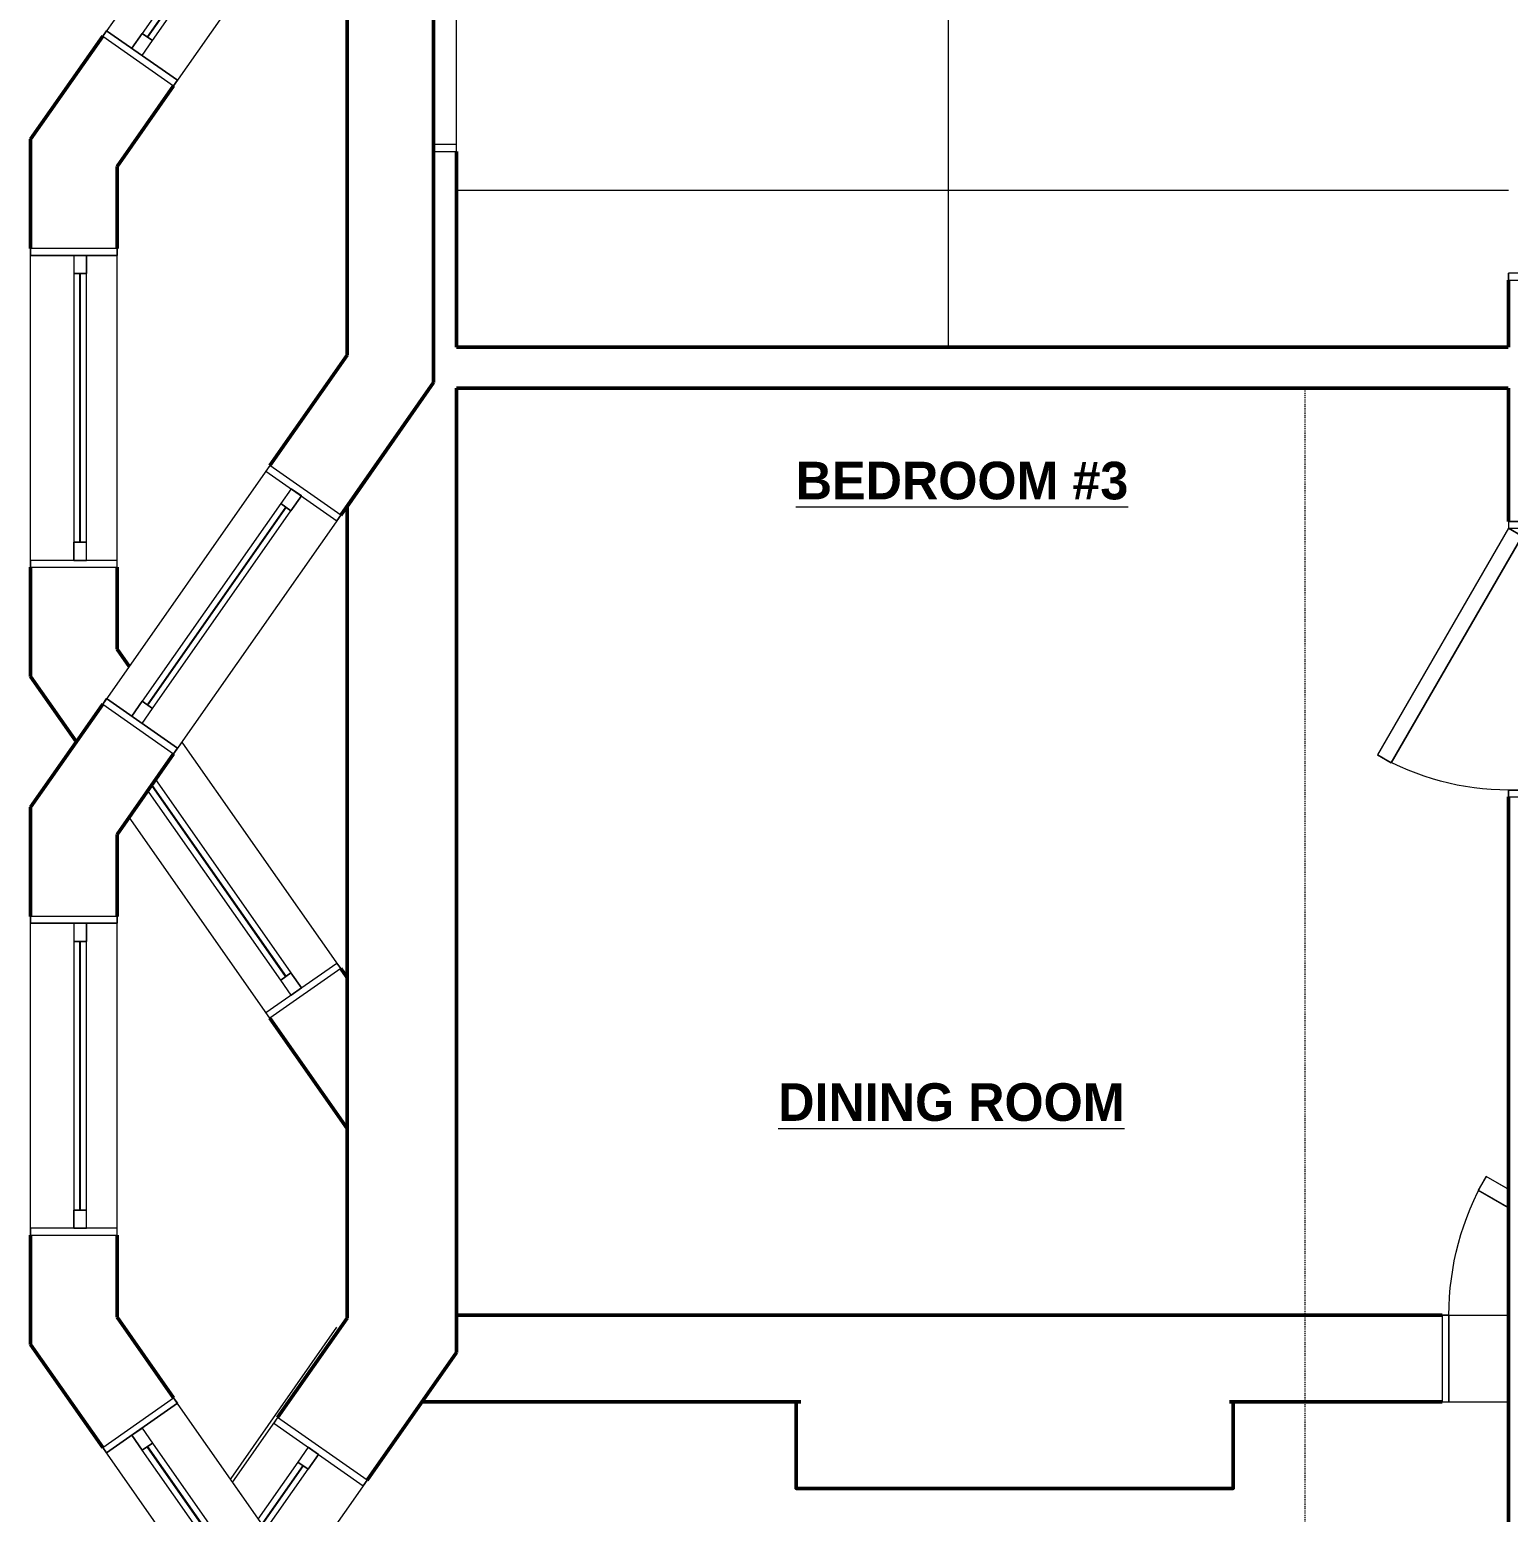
# Model space of a CAD drawing. Header units: inches. Extents: x -961 to 1381, y -1063 to 1035.
# Drawn here: x 1011.3 to 1173.6, y -768.9 to -606.1 of the extents above; entities that cross this region are included whole.
import ezdxf

# ---------------------------------------------------------------- set-up
doc = ezdxf.new("R2010")
doc.units = ezdxf.units.IN
doc.header["$LTSCALE"] = 0.2
doc.header["$MEASUREMENT"] = 0
doc.linetypes.add('STYLE_01', pattern=[0.41664, 0.20828, -0.20836])
for name, color, linetype, lineweight in [('_MD Elevations (2D)', 7, 'Continuous', 5), ('None', 7, 'Continuous', 5), ('Sills', 7, 'Continuous', 5)]:
    doc.layers.add(name, color=color, linetype=linetype, lineweight=lineweight)
doc.styles.add('Bradley Hand ITC TT-Bold', font='Bradley Hand ITC TT-Bold')

# ---------------------------------------------------------------- blocks, each defined once
blk = doc.blocks.new('Group-897')
at = {"layer": 'None', "color": 7, "linetype": 'Continuous', "lineweight": 5}
for p, q in [((-16, 4.75), (-16, -4.75)), ((16, 4.75), (16, -4.75))]:
    blk.add_line(p, q, dxfattribs=at)
blk = doc.blocks.new('Group-898')
at = {"layer": 'None', "color": 7, "linetype": 'Continuous', "lineweight": 5}
for points in [[(-16, 4.75), (-15.25, 4.75), (-15.25, -4.75), (-16, -4.75)], [(15.25, 4.75), (16, 4.75), (16, -4.75), (15.25, -4.75)]]:
    blk.add_lwpolyline(points, close=True, dxfattribs=at)
blk = doc.blocks.new('Group-899')
at = {"layer": 'None', "color": 7, "linetype": 'Continuous', "lineweight": 5}
for p, q in [((-16, 4.75), (-15.25, 4.75)), ((-15.25, 4.75), (-15.25, -4.75)), ((16, 4.75), (15.25, 4.75)), ((15.25, 4.75), (15.25, -4.75)), ((-16, -4.75), (-15.25, -4.75)), ((16, -4.75), (15.25, -4.75))]:
    blk.add_line(p, q, dxfattribs=at)
at = {"layer": 'None', "color": 7}
for name in ['Group-897', 'Group-898']:
    blk.add_blockref(name, (0, 0), dxfattribs=at)
blk = doc.blocks.new('Group-900')
at = {"layer": 'None', "color": 7, "linetype": 'Continuous', "lineweight": 5}
blk.add_arc((-15.25, 4.75), 30.5, 0, 30, dxfattribs=at)
blk = doc.blocks.new('Group-901')
at = {"layer": 'None', "color": 7, "linetype": 'Continuous', "lineweight": 5}
blk.add_lwpolyline([(-15.25, 4.75), (11.16, 20), (12.04, 18.48), (-14.38, 3.23)], close=True, dxfattribs=at)
blk = doc.blocks.new('Group-902')
at = {"layer": 'None', "color": 7, "linetype": 'Continuous', "lineweight": 5}
for p, q in [((-15.25, 4.75), (11.16, 20)), ((11.16, 20), (12.04, 18.48)), ((-14.38, 3.23), (12.04, 18.48)), ((-15.25, 4.75), (-14.38, 3.23))]:
    blk.add_line(p, q, dxfattribs=at)
at = {"layer": 'None', "color": 7}
blk.add_blockref('Group-901', (0, 0), dxfattribs=at)
blk = doc.blocks.new('Group-903')
at = {"layer": 'Sills'}
blk.add_blockref('Group-902', (0, 0), dxfattribs=at)
blk = doc.blocks.new('Group-904')
at = {"layer": 'None', "color": 7, "linetype": 'Continuous', "lineweight": 5}
for p, q in [((16, 4.75), (-16, 4.75)), ((16, -4.75), (-16, -4.75))]:
    blk.add_line(p, q, dxfattribs=at)
blk = doc.blocks.new('Door (2D)-41')
at = {"layer": 'None', "color": 7}
for name in ['Group-903', 'Group-899', 'Group-904']:
    blk.add_blockref(name, (0, 0), dxfattribs=at)
at = {"layer": 'Sills'}
blk.add_blockref('Group-900', (0, 0), dxfattribs=at)
blk = doc.blocks.new('Group-907')
at = {"layer": 'None', "color": 7, "linetype": 'Continuous', "lineweight": 5}
for points in [[(-17.5, 4.75), (-16.75, 4.75), (-16.75, -4.75), (-17.5, -4.75)], [(16.75, 4.75), (17.5, 4.75), (17.5, -4.75), (16.75, -4.75)]]:
    blk.add_lwpolyline(points, close=True, dxfattribs=at)
blk = doc.blocks.new('Group-908')
at = {"layer": 'None', "color": 7, "linetype": 'Continuous', "lineweight": 5}
for p, q in [((-17.5, 4.75), (-16.75, 4.75)), ((-16.75, 4.75), (-16.75, -4.75)), ((17.5, 4.75), (16.75, 4.75)), ((16.75, 4.75), (16.75, -4.75)), ((-17.5, -4.75), (-16.75, -4.75)), ((17.5, -4.75), (16.75, -4.75))]:
    blk.add_line(p, q, dxfattribs=at)
at = {"layer": 'None', "color": 7}
blk.add_blockref('Group-907', (0, 0), dxfattribs=at)
blk = doc.blocks.new('Group-909')
at = {"layer": 'None', "color": 7, "linetype": 'Continuous', "lineweight": 5}
for p, q in [((-16.75, 1.375), (-16.75, 0)), ((16.75, 1.375), (16.75, 0))]:
    blk.add_line(p, q, dxfattribs=at)
blk = doc.blocks.new('Group-910')
at = {"layer": 'None', "color": 7, "linetype": 'Continuous', "lineweight": 5}
for points in [[(-16.75, 1.375), (-14.75, 1.375), (-14.75, 0), (-16.75, 0)], [(14.75, 1.375), (16.75, 1.375), (16.75, 0), (14.75, 0)]]:
    blk.add_lwpolyline(points, close=True, dxfattribs=at)
blk = doc.blocks.new('Group-911')
at = {"layer": 'None', "color": 7, "linetype": 'Continuous', "lineweight": 5}
for p, q in [((-16.75, 1.375), (-14.75, 1.375)), ((-16.75, 0), (-14.75, 0)), ((-14.75, 1.375), (-14.75, 0)), ((16.75, 1.375), (14.75, 1.375)), ((14.75, 1.375), (14.75, 0)), ((16.75, 0), (14.75, 0))]:
    blk.add_line(p, q, dxfattribs=at)
blk.add_lwpolyline([(-14.75, 1.375), (14.75, 1.375), (14.75, 0), (-14.75, 0)], close=True, dxfattribs=at)
at = {"layer": 'None', "color": 7}
for name in ['Group-909', 'Group-910']:
    blk.add_blockref(name, (0, 0), dxfattribs=at)
blk = doc.blocks.new('Group-912')
at = {"layer": 'None', "color": 7, "linetype": 'Continuous', "lineweight": 5}
blk.add_lwpolyline([(-14.75, 0.7125), (14.75, 0.7125), (14.75, 0.6625), (-14.75, 0.6625)], close=True, dxfattribs=at)
blk = doc.blocks.new('Group-913')
at = {"layer": 'None', "color": 7, "linetype": 'Continuous', "lineweight": 5}
for p, q in [((-14.75, 0.7125), (14.75, 0.7125)), ((-14.75, 0.6625), (14.75, 0.6625))]:
    blk.add_line(p, q, dxfattribs=at)
at = {"layer": 'None', "color": 7}
blk.add_blockref('Group-912', (0, 0), dxfattribs=at)
blk = doc.blocks.new('Window (2D)-43')
at = {"color": 7, "linetype": 'Continuous', "lineweight": 5}
blk.add_wipeout([(-17.5, 4.75), (17.5, 4.75), (17.5, -4.75), (-17.5, -4.75)], dxfattribs=at).dxf.layer = 'None'
at = {"layer": 'None', "color": 7, "linetype": 'Continuous', "lineweight": 5}
for p, q in [((-17.5, 4.75), (17.5, 4.75)), ((-17.5, -4.75), (17.5, -4.75))]:
    blk.add_line(p, q, dxfattribs=at)
at = {"layer": 'None', "color": 7}
blk.add_blockref('Group-908', (0, 0), dxfattribs=at)
at = {"layer": 'Sills'}
for name in ['Group-911', 'Group-913']:
    blk.add_blockref(name, (0, 0), dxfattribs=at)
blk = doc.blocks.new('Group-923')
at = {"layer": 'None', "color": 7, "linetype": 'Continuous', "lineweight": 5}
for points in [[(-16, 4.75), (-15.25, 4.75), (-15.25, -4.75), (-16, -4.75)], [(15.25, 4.75), (16, 4.75), (16, -4.75), (15.25, -4.75)]]:
    blk.add_lwpolyline(points, close=True, dxfattribs=at)
blk = doc.blocks.new('Group-924')
at = {"layer": 'None', "color": 7, "linetype": 'Continuous', "lineweight": 5}
for p, q in [((-16, 4.75), (-15.25, 4.75)), ((-15.25, 4.75), (-15.25, -4.75)), ((16, 4.75), (15.25, 4.75)), ((15.25, 4.75), (15.25, -4.75)), ((-16, -4.75), (-15.25, -4.75)), ((16, -4.75), (15.25, -4.75))]:
    blk.add_line(p, q, dxfattribs=at)
at = {"layer": 'None', "color": 7}
blk.add_blockref('Group-923', (0, 0), dxfattribs=at)
blk = doc.blocks.new('Group-925')
at = {"layer": 'None', "color": 7, "linetype": 'Continuous', "lineweight": 5}
for p, q in [((-15.25, 1.375), (-15.25, 0)), ((15.25, 1.375), (15.25, 0))]:
    blk.add_line(p, q, dxfattribs=at)
blk = doc.blocks.new('Group-926')
at = {"layer": 'None', "color": 7, "linetype": 'Continuous', "lineweight": 5}
for points in [[(-15.25, 1.375), (-13.25, 1.375), (-13.25, 0), (-15.25, 0)], [(13.25, 1.375), (15.25, 1.375), (15.25, 0), (13.25, 0)]]:
    blk.add_lwpolyline(points, close=True, dxfattribs=at)
blk = doc.blocks.new('Group-927')
at = {"layer": 'None', "color": 7, "linetype": 'Continuous', "lineweight": 5}
for p, q in [((-15.25, 1.375), (-13.25, 1.375)), ((-15.25, 0), (-13.25, 0)), ((-13.25, 1.375), (-13.25, 0)), ((15.25, 1.375), (13.25, 1.375)), ((13.25, 1.375), (13.25, 0)), ((15.25, 0), (13.25, 0))]:
    blk.add_line(p, q, dxfattribs=at)
blk.add_lwpolyline([(-13.25, 1.375), (13.25, 1.375), (13.25, 0), (-13.25, 0)], close=True, dxfattribs=at)
at = {"layer": 'None', "color": 7}
for name in ['Group-925', 'Group-926']:
    blk.add_blockref(name, (0, 0), dxfattribs=at)
blk = doc.blocks.new('Group-928')
at = {"layer": 'None', "color": 7, "linetype": 'Continuous', "lineweight": 5}
blk.add_lwpolyline([(-13.25, 0.7125), (13.25, 0.7125), (13.25, 0.6625), (-13.25, 0.6625)], close=True, dxfattribs=at)
blk = doc.blocks.new('Group-929')
at = {"layer": 'None', "color": 7, "linetype": 'Continuous', "lineweight": 5}
for p, q in [((-13.25, 0.7125), (13.25, 0.7125)), ((-13.25, 0.6625), (13.25, 0.6625))]:
    blk.add_line(p, q, dxfattribs=at)
at = {"layer": 'None', "color": 7}
blk.add_blockref('Group-928', (0, 0), dxfattribs=at)
blk = doc.blocks.new('Window (2D)-45')
at = {"color": 7, "linetype": 'Continuous', "lineweight": 5}
blk.add_wipeout([(-16, 4.75), (16, 4.75), (16, -4.75), (-16, -4.75)], dxfattribs=at).dxf.layer = 'None'
at = {"layer": 'None', "color": 7, "linetype": 'Continuous', "lineweight": 5}
for p, q in [((-16, 4.75), (16, 4.75)), ((-16, -4.75), (16, -4.75))]:
    blk.add_line(p, q, dxfattribs=at)
at = {"layer": 'None', "color": 7}
blk.add_blockref('Group-924', (0, 0), dxfattribs=at)
at = {"layer": 'Sills'}
for name in ['Group-927', 'Group-929']:
    blk.add_blockref(name, (0, 0), dxfattribs=at)
blk = doc.blocks.new('Group-931')
at = {"layer": 'None', "color": 7, "linetype": 'Continuous', "lineweight": 5}
for points in [[(-16, 4.75), (-15.25, 4.75), (-15.25, -4.75), (-16, -4.75)], [(15.25, 4.75), (16, 4.75), (16, -4.75), (15.25, -4.75)]]:
    blk.add_lwpolyline(points, close=True, dxfattribs=at)
blk = doc.blocks.new('Group-932')
at = {"layer": 'None', "color": 7, "linetype": 'Continuous', "lineweight": 5}
for p, q in [((-16, 4.75), (-15.25, 4.75)), ((-15.25, 4.75), (-15.25, -4.75)), ((16, 4.75), (15.25, 4.75)), ((15.25, 4.75), (15.25, -4.75)), ((-16, -4.75), (-15.25, -4.75)), ((16, -4.75), (15.25, -4.75))]:
    blk.add_line(p, q, dxfattribs=at)
at = {"layer": 'None', "color": 7}
blk.add_blockref('Group-931', (0, 0), dxfattribs=at)
blk = doc.blocks.new('Group-933')
at = {"layer": 'None', "color": 7, "linetype": 'Continuous', "lineweight": 5}
for p, q in [((-15.25, 1.375), (-15.25, 0)), ((15.25, 1.375), (15.25, 0))]:
    blk.add_line(p, q, dxfattribs=at)
blk = doc.blocks.new('Group-934')
at = {"layer": 'None', "color": 7, "linetype": 'Continuous', "lineweight": 5}
for points in [[(-15.25, 1.375), (-13.25, 1.375), (-13.25, 0), (-15.25, 0)], [(13.25, 1.375), (15.25, 1.375), (15.25, 0), (13.25, 0)]]:
    blk.add_lwpolyline(points, close=True, dxfattribs=at)
blk = doc.blocks.new('Group-935')
at = {"layer": 'None', "color": 7, "linetype": 'Continuous', "lineweight": 5}
for p, q in [((-15.25, 1.375), (-13.25, 1.375)), ((-15.25, 0), (-13.25, 0)), ((-13.25, 1.375), (-13.25, 0)), ((15.25, 1.375), (13.25, 1.375)), ((13.25, 1.375), (13.25, 0)), ((15.25, 0), (13.25, 0))]:
    blk.add_line(p, q, dxfattribs=at)
blk.add_lwpolyline([(-13.25, 1.375), (13.25, 1.375), (13.25, 0), (-13.25, 0)], close=True, dxfattribs=at)
at = {"layer": 'None', "color": 7}
for name in ['Group-933', 'Group-934']:
    blk.add_blockref(name, (0, 0), dxfattribs=at)
blk = doc.blocks.new('Group-936')
at = {"layer": 'None', "color": 7, "linetype": 'Continuous', "lineweight": 5}
blk.add_lwpolyline([(-13.25, 0.7125), (13.25, 0.7125), (13.25, 0.6625), (-13.25, 0.6625)], close=True, dxfattribs=at)
blk = doc.blocks.new('Group-937')
at = {"layer": 'None', "color": 7, "linetype": 'Continuous', "lineweight": 5}
for p, q in [((-13.25, 0.7125), (13.25, 0.7125)), ((-13.25, 0.6625), (13.25, 0.6625))]:
    blk.add_line(p, q, dxfattribs=at)
at = {"layer": 'None', "color": 7}
blk.add_blockref('Group-936', (0, 0), dxfattribs=at)
blk = doc.blocks.new('Window (2D)-46')
at = {"color": 7, "linetype": 'Continuous', "lineweight": 5}
blk.add_wipeout([(-16, 4.75), (16, 4.75), (16, -4.75), (-16, -4.75)], dxfattribs=at).dxf.layer = 'None'
at = {"layer": 'None', "color": 7, "linetype": 'Continuous', "lineweight": 5}
for p, q in [((-16, 4.75), (16, 4.75)), ((-16, -4.75), (16, -4.75))]:
    blk.add_line(p, q, dxfattribs=at)
at = {"layer": 'None', "color": 7}
blk.add_blockref('Group-932', (0, 0), dxfattribs=at)
at = {"layer": 'Sills'}
for name in ['Group-935', 'Group-937']:
    blk.add_blockref(name, (0, 0), dxfattribs=at)
blk = doc.blocks.new('Group-1008')
at = {"layer": 'None', "color": 7, "xscale": -1}
blk.add_blockref('Door (2D)-41', (1182.38, -752.04), dxfattribs=at)
at = {"layer": 'None', "color": 7, "insert": (1113.67, -653.57), "char_height": 4.1288, "width": 63, "attachment_point": 2, "line_spacing_factor": 1.337445, "style": 'Bradley Hand ITC TT-Bold'}
blk.add_mtext('{\\LBEDROOM #3\\P}', dxfattribs=at)
at = {"color": 7, "linetype": 'Continuous', "lineweight": 5}
for points in [[(1020.9, -630.16), (1011.4, -630.16), (1011.4, -618.16), (1020.9, -621.16)], [(1020.9, -674.16), (1011.4, -677.15), (1011.4, -665.16), (1020.9, -665.16)], [(1055.65, -747.29), (1046.15, -756.79), (1046.15, -726.78), (1055.65, -723.79)]]:
    blk.add_wipeout(points, dxfattribs=at).dxf.layer = 'None'
at = {"color": 7, "linetype": 'STYLE_01', "lineweight": 5}
blk.add_wipeout([(1146.4, -735.82), (1092.4, -735.96), (1089.03, -744.15), (1090.46, -762.7), (1147.51, -762.63), (1148.28, -737.37), (1146.4, -736.56)], dxfattribs=at).dxf.layer = 'None'
at = {"layer": 'None', "color": 7, "linetype": 'Continuous', "lineweight": 50}
for p, q in [((1011.4, -630.16), (1011.4, -618.16)), ((1020.9, -630.16), (1020.9, -621.16)), ((1011.4, -677.15), (1011.4, -665.16)), ((1020.9, -674.16), (1020.9, -665.16)), ((1055.65, -747.29), (1055.65, -723.79)), ((1046.15, -756.79), (1046.15, -726.78)), ((1166.38, -747.29), (1055.65, -747.29)), ((1166.38, -756.79), (1046.15, -756.79))]:
    blk.add_line(p, q, dxfattribs=at)
at = {"layer": 'None', "color": 7, "linetype": 'Continuous', "lineweight": 50, "flags": 128}
blk.add_lwpolyline([(1095.45, -756.79), (1095.45, -766.3), (1143.45, -766.3), (1143.45, -756.79)], dxfattribs=at)
at = {"layer": 'None', "color": 7, "xscale": -1, "rotation": -90}
blk.add_blockref('Window (2D)-43', (1016.15, -647.66), dxfattribs=at)
at = {"color": 7, "linetype": 'Continuous', "lineweight": 5}
for points in [[(1019.32, -606.85), (1027.1, -612.3), (1020.9, -621.16), (1011.4, -618.16)], [(1011.4, -677.15), (1020.9, -674.16), (1027.1, -683.01), (1019.32, -688.46)], [(1037.67, -714.68), (1045.46, -709.23), (1055.65, -723.79), (1046.15, -726.78)], [(1096, -755.42), (1143, -755.42), (1143, -758.17), (1096, -758.17)]]:
    blk.add_wipeout(points, dxfattribs=at).dxf.layer = 'None'
at = {"layer": 'None', "color": 7, "linetype": 'Continuous', "lineweight": 50}
for p, q in [((1019.32, -606.85), (1011.4, -618.16)), ((1027.1, -612.3), (1020.9, -621.16)), ((1020.9, -674.16), (1027.1, -683.01)), ((1011.4, -677.15), (1019.32, -688.46)), ((1045.46, -709.23), (1055.65, -723.79)), ((1037.67, -714.68), (1046.15, -726.78))]:
    blk.add_line(p, q, dxfattribs=at)
at = {"layer": 'None', "color": 7, "xscale": -1, "rotation": 54.99999999999992}
blk.add_blockref('Window (2D)-45', (1032.39, -596.47), dxfattribs=at)
at = {"layer": 'None', "color": 7, "rotation": 125}
blk.add_blockref('Window (2D)-46', (1032.39, -698.85), dxfattribs=at)
blk = doc.blocks.new('Group-1011')
at = {"layer": 'None', "color": 7, "linetype": 'Continuous', "lineweight": 5}
for p, q in [((-25.125, 2.25), (-25.125, -2.25)), ((25.125, 2.25), (25.125, -2.25))]:
    blk.add_line(p, q, dxfattribs=at)
blk = doc.blocks.new('Group-1012')
at = {"color": 7, "linetype": 'Continuous', "lineweight": 5}
for points in [[(-25.125, 2.25), (-24.375, 2.25), (-24.375, -2.25), (-25.125, -2.25)], [(24.375, 2.25), (25.125, 2.25), (25.125, -2.25), (24.375, -2.25)]]:
    blk.add_wipeout(points, dxfattribs=at).dxf.layer = 'None'
at = {"layer": 'None', "color": 7, "linetype": 'Continuous', "lineweight": 5}
for points in [[(-25.125, 2.25), (-24.375, 2.25), (-24.375, -2.25), (-25.125, -2.25)], [(24.375, 2.25), (25.125, 2.25), (25.125, -2.25), (24.375, -2.25)]]:
    blk.add_lwpolyline(points, close=True, dxfattribs=at)
blk = doc.blocks.new('Group-1013')
at = {"layer": 'None', "color": 7}
blk.add_blockref('Group-1011', (0, 0), dxfattribs=at)
blk.add_blockref('Group-1012', (0, 0), dxfattribs=at)
at = {"layer": 'None', "color": 7, "linetype": 'Continuous', "lineweight": 5}
for p, q in [((-25.125, 2.25), (-24.375, 2.25)), ((-24.375, 2.25), (-24.375, -2.25)), ((25.125, 2.25), (24.375, 2.25)), ((24.375, 2.25), (24.375, -2.25)), ((-25.125, -2.25), (-24.375, -2.25)), ((25.125, -2.25), (24.375, -2.25))]:
    blk.add_line(p, q, dxfattribs=at)
blk = doc.blocks.new('Group-1014')
at = {"layer": 'None', "color": 7, "linetype": 'Continuous', "lineweight": 5}
blk.add_arc((-24.375, 2.25), 24.375, 0, 30, dxfattribs=at)
blk = doc.blocks.new('Group-1015')
at = {"color": 7, "linetype": 'Continuous', "lineweight": 5}
blk.add_wipeout([(-24.38, 2.25), (-3.27, 14.44), (-2.39, 12.92), (-23.5, 0.73)], dxfattribs=at).dxf.layer = 'None'
at = {"layer": 'None', "color": 7, "linetype": 'Continuous', "lineweight": 5}
blk.add_lwpolyline([(-24.38, 2.25), (-3.27, 14.44), (-2.39, 12.92), (-23.5, 0.73)], close=True, dxfattribs=at)
blk = doc.blocks.new('Group-1016')
at = {"layer": 'None', "color": 7}
blk.add_blockref('Group-1015', (0, 0), dxfattribs=at)
at = {"layer": 'None', "color": 7, "linetype": 'Continuous', "lineweight": 5}
for p, q in [((-24.38, 2.25), (-3.27, 14.44)), ((-3.27, 14.44), (-2.39, 12.92)), ((-23.5, 0.73), (-2.39, 12.92)), ((-24.38, 2.25), (-23.5, 0.73))]:
    blk.add_line(p, q, dxfattribs=at)
blk = doc.blocks.new('Group-1017')
at = {"layer": 'Sills'}
blk.add_blockref('Group-1016', (0, 0), dxfattribs=at)
blk = doc.blocks.new('Group-1018')
at = {"layer": 'None', "color": 7, "linetype": 'Continuous', "lineweight": 5}
blk.add_arc((24.375, 2.25), 24.375, 150, 180, dxfattribs=at)
blk = doc.blocks.new('Group-1019')
at = {"color": 7, "linetype": 'Continuous', "lineweight": 5}
blk.add_wipeout([(3.27, 14.44), (24.38, 2.25), (23.5, 0.73), (2.39, 12.92)], dxfattribs=at).dxf.layer = 'None'
at = {"layer": 'None', "color": 7, "linetype": 'Continuous', "lineweight": 5}
blk.add_lwpolyline([(3.27, 14.44), (24.38, 2.25), (23.5, 0.73), (2.39, 12.92)], close=True, dxfattribs=at)
blk = doc.blocks.new('Group-1020')
at = {"layer": 'None', "color": 7}
blk.add_blockref('Group-1019', (0, 0), dxfattribs=at)
at = {"layer": 'None', "color": 7, "linetype": 'Continuous', "lineweight": 5}
for p, q in [((3.27, 14.44), (2.39, 12.92)), ((3.27, 14.44), (24.38, 2.25)), ((2.39, 12.92), (23.5, 0.73)), ((24.38, 2.25), (23.5, 0.73))]:
    blk.add_line(p, q, dxfattribs=at)
blk = doc.blocks.new('Group-1021')
at = {"layer": 'Sills'}
blk.add_blockref('Group-1020', (0, 0), dxfattribs=at)
blk = doc.blocks.new('Door (2D)-50')
at = {"layer": 'None', "color": 7}
blk.add_blockref('Group-1013', (0, 0), dxfattribs=at)
at = {"layer": 'Sills'}
for name in ['Group-1014', 'Group-1018']:
    blk.add_blockref(name, (0, 0), dxfattribs=at)
at = {"layer": 'None', "color": 7}
for name in ['Group-1017', 'Group-1021']:
    blk.add_blockref(name, (0, 0), dxfattribs=at)
blk = doc.blocks.new('Group-1023')
at = {"layer": 'None', "color": 7, "linetype": 'Continuous', "lineweight": 5}
for p, q in [((-15.125, 2.25), (-15.125, -2.25)), ((15.125, 2.25), (15.125, -2.25))]:
    blk.add_line(p, q, dxfattribs=at)
blk = doc.blocks.new('Group-1024')
at = {"layer": 'None', "color": 7, "linetype": 'Continuous', "lineweight": 5}
for points in [[(-15.125, 2.25), (-14.375, 2.25), (-14.375, -2.25), (-15.125, -2.25)], [(14.375, 2.25), (15.125, 2.25), (15.125, -2.25), (14.375, -2.25)]]:
    blk.add_lwpolyline(points, close=True, dxfattribs=at)
blk = doc.blocks.new('Group-1025')
at = {"layer": 'None', "color": 7, "linetype": 'Continuous', "lineweight": 5}
for p, q in [((-15.125, 2.25), (-14.375, 2.25)), ((-14.375, 2.25), (-14.375, -2.25)), ((15.125, 2.25), (14.375, 2.25)), ((14.375, 2.25), (14.375, -2.25)), ((-15.125, -2.25), (-14.375, -2.25)), ((15.125, -2.25), (14.375, -2.25))]:
    blk.add_line(p, q, dxfattribs=at)
at = {"layer": 'None', "color": 7}
for name in ['Group-1023', 'Group-1024']:
    blk.add_blockref(name, (0, 0), dxfattribs=at)
blk = doc.blocks.new('Group-1026')
at = {"layer": 'None', "color": 7, "linetype": 'Continuous', "lineweight": 5}
blk.add_arc((-14.375, 2.25), 28.75, 0, 30, dxfattribs=at)
blk = doc.blocks.new('Group-1027')
at = {"layer": 'None', "color": 7, "linetype": 'Continuous', "lineweight": 5}
blk.add_lwpolyline([(-14.38, 2.25), (10.52, 16.62), (11.4, 15.11), (-13.5, 0.73)], close=True, dxfattribs=at)
blk = doc.blocks.new('Group-1028')
at = {"layer": 'None', "color": 7, "linetype": 'Continuous', "lineweight": 5}
for p, q in [((-14.38, 2.25), (10.52, 16.62)), ((10.52, 16.62), (11.4, 15.11)), ((-13.5, 0.73), (11.4, 15.11)), ((-14.38, 2.25), (-13.5, 0.73))]:
    blk.add_line(p, q, dxfattribs=at)
at = {"layer": 'None', "color": 7}
blk.add_blockref('Group-1027', (0, 0), dxfattribs=at)
blk = doc.blocks.new('Group-1029')
at = {"layer": 'Sills'}
blk.add_blockref('Group-1028', (0, 0), dxfattribs=at)
blk = doc.blocks.new('Door (2D)-51')
at = {"layer": 'None', "color": 7}
for name in ['Group-1029', 'Group-1025']:
    blk.add_blockref(name, (0, 0), dxfattribs=at)
at = {"layer": 'Sills'}
blk.add_blockref('Group-1026', (0, 0), dxfattribs=at)
blk = doc.blocks.new('Group-1078')
at = {"color": 7, "linetype": 'Continuous', "lineweight": 5}
for points in [[(-19, 6), (-18.25, 6), (-18.25, -6), (-19, -6)], [(18.25, 6), (19, 6), (19, -6), (18.25, -6)]]:
    blk.add_wipeout(points, dxfattribs=at).dxf.layer = 'None'
at = {"layer": 'None', "color": 7, "linetype": 'Continuous', "lineweight": 5}
for points in [[(-19, 6), (-18.25, 6), (-18.25, -6), (-19, -6)], [(18.25, 6), (19, 6), (19, -6), (18.25, -6)]]:
    blk.add_lwpolyline(points, close=True, dxfattribs=at)
blk = doc.blocks.new('Group-1079')
at = {"layer": 'None', "color": 7}
blk.add_blockref('Group-1078', (0, 0), dxfattribs=at)
at = {"layer": 'None', "color": 7, "linetype": 'Continuous', "lineweight": 5}
for p, q in [((-19, 6), (-18.25, 6)), ((-18.25, 6), (-18.25, -6)), ((19, 6), (18.25, 6)), ((18.25, 6), (18.25, -6)), ((-19, -6), (-18.25, -6)), ((19, -6), (18.25, -6))]:
    blk.add_line(p, q, dxfattribs=at)
blk = doc.blocks.new('Group-1080')
at = {"layer": 'None', "color": 7, "linetype": 'Continuous', "lineweight": 5}
for p, q in [((-18.25, 1.375), (-18.25, 0)), ((18.25, 1.375), (18.25, 0))]:
    blk.add_line(p, q, dxfattribs=at)
blk = doc.blocks.new('Group-1081')
at = {"color": 7, "linetype": 'Continuous', "lineweight": 5}
for points in [[(-18.25, 1.375), (-16.25, 1.375), (-16.25, 0), (-18.25, 0)], [(16.25, 1.375), (18.25, 1.375), (18.25, 0), (16.25, 0)]]:
    blk.add_wipeout(points, dxfattribs=at).dxf.layer = 'None'
at = {"layer": 'None', "color": 7, "linetype": 'Continuous', "lineweight": 5}
for points in [[(-18.25, 1.375), (-16.25, 1.375), (-16.25, 0), (-18.25, 0)], [(16.25, 1.375), (18.25, 1.375), (18.25, 0), (16.25, 0)]]:
    blk.add_lwpolyline(points, close=True, dxfattribs=at)
blk = doc.blocks.new('Group-1082')
at = {"layer": 'None', "color": 7}
blk.add_blockref('Group-1080', (0, 0), dxfattribs=at)
at = {"color": 7, "linetype": 'Continuous', "lineweight": 5}
blk.add_wipeout([(-16.25, 1.375), (16.25, 1.375), (16.25, 0), (-16.25, 0)], dxfattribs=at).dxf.layer = 'None'
at = {"layer": 'None', "color": 7, "linetype": 'Continuous', "lineweight": 5}
blk.add_lwpolyline([(-16.25, 1.375), (16.25, 1.375), (16.25, 0), (-16.25, 0)], close=True, dxfattribs=at)
at = {"layer": 'None', "color": 7}
blk.add_blockref('Group-1081', (0, 0), dxfattribs=at)
at = {"layer": 'None', "color": 7, "linetype": 'Continuous', "lineweight": 5}
for p, q in [((-18.25, 1.375), (-16.25, 1.375)), ((-18.25, 0), (-16.25, 0)), ((-16.25, 1.375), (-16.25, 0)), ((18.25, 1.375), (16.25, 1.375)), ((16.25, 1.375), (16.25, 0)), ((18.25, 0), (16.25, 0))]:
    blk.add_line(p, q, dxfattribs=at)
blk = doc.blocks.new('Group-1083')
at = {"color": 7, "linetype": 'Continuous', "lineweight": 5}
blk.add_wipeout([(-16.25, 0.7125), (16.25, 0.7125), (16.25, 0.6625), (-16.25, 0.6625)], dxfattribs=at).dxf.layer = 'None'
at = {"layer": 'None', "color": 7, "linetype": 'Continuous', "lineweight": 5}
blk.add_lwpolyline([(-16.25, 0.7125), (16.25, 0.7125), (16.25, 0.6625), (-16.25, 0.6625)], close=True, dxfattribs=at)
blk = doc.blocks.new('Group-1084')
at = {"layer": 'None', "color": 7}
blk.add_blockref('Group-1083', (0, 0), dxfattribs=at)
at = {"layer": 'None', "color": 7, "linetype": 'Continuous', "lineweight": 5}
for p, q in [((-16.25, 0.7125), (16.25, 0.7125)), ((-16.25, 0.6625), (16.25, 0.6625))]:
    blk.add_line(p, q, dxfattribs=at)
blk = doc.blocks.new('Window (2D)-48')
at = {"color": 7, "linetype": 'Continuous', "lineweight": 5}
blk.add_wipeout([(-19, 6), (19, 6), (19, -6), (-19, -6)], dxfattribs=at).dxf.layer = 'None'
at = {"layer": 'None', "color": 7}
blk.add_blockref('Group-1079', (0, 0), dxfattribs=at)
at = {"layer": 'None', "color": 7, "linetype": 'Continuous', "lineweight": 5}
for p, q in [((-19, 6), (19, 6)), ((-19, -6), (19, -6))]:
    blk.add_line(p, q, dxfattribs=at)
at = {"layer": 'Sills'}
blk.add_blockref('Group-1082', (0, 0), dxfattribs=at)
blk.add_blockref('Group-1084', (0, 0), dxfattribs=at)
blk = doc.blocks.new('Group-1094')
at = {"layer": 'None', "color": 7, "linetype": 'Continuous', "lineweight": 5}
for points in [[(-16, 6), (-15.25, 6), (-15.25, -6), (-16, -6)], [(15.25, 6), (16, 6), (16, -6), (15.25, -6)]]:
    blk.add_lwpolyline(points, close=True, dxfattribs=at)
blk = doc.blocks.new('Group-1095')
at = {"layer": 'None', "color": 7, "linetype": 'Continuous', "lineweight": 5}
for p, q in [((-16, 6), (-15.25, 6)), ((-15.25, 6), (-15.25, -6)), ((16, 6), (15.25, 6)), ((15.25, 6), (15.25, -6)), ((-16, -6), (-15.25, -6)), ((16, -6), (15.25, -6))]:
    blk.add_line(p, q, dxfattribs=at)
at = {"layer": 'None', "color": 7}
blk.add_blockref('Group-1094', (0, 0), dxfattribs=at)
blk = doc.blocks.new('Group-1096')
at = {"layer": 'None', "color": 7, "linetype": 'Continuous', "lineweight": 5}
for p, q in [((-15.25, 1.375), (-15.25, 0)), ((15.25, 1.375), (15.25, 0))]:
    blk.add_line(p, q, dxfattribs=at)
blk = doc.blocks.new('Group-1097')
at = {"layer": 'None', "color": 7, "linetype": 'Continuous', "lineweight": 5}
for points in [[(-15.25, 1.375), (-13.25, 1.375), (-13.25, 0), (-15.25, 0)], [(13.25, 1.375), (15.25, 1.375), (15.25, 0), (13.25, 0)]]:
    blk.add_lwpolyline(points, close=True, dxfattribs=at)
blk = doc.blocks.new('Group-1098')
at = {"layer": 'None', "color": 7, "linetype": 'Continuous', "lineweight": 5}
for p, q in [((-15.25, 1.375), (-13.25, 1.375)), ((-15.25, 0), (-13.25, 0)), ((-13.25, 1.375), (-13.25, 0)), ((15.25, 1.375), (13.25, 1.375)), ((13.25, 1.375), (13.25, 0)), ((15.25, 0), (13.25, 0))]:
    blk.add_line(p, q, dxfattribs=at)
blk.add_lwpolyline([(-13.25, 1.375), (13.25, 1.375), (13.25, 0), (-13.25, 0)], close=True, dxfattribs=at)
at = {"layer": 'None', "color": 7}
for name in ['Group-1096', 'Group-1097']:
    blk.add_blockref(name, (0, 0), dxfattribs=at)
blk = doc.blocks.new('Group-1099')
at = {"layer": 'None', "color": 7, "linetype": 'Continuous', "lineweight": 5}
blk.add_lwpolyline([(-13.25, 0.7125), (13.25, 0.7125), (13.25, 0.6625), (-13.25, 0.6625)], close=True, dxfattribs=at)
blk = doc.blocks.new('Group-1100')
at = {"layer": 'None', "color": 7, "linetype": 'Continuous', "lineweight": 5}
for p, q in [((-13.25, 0.7125), (13.25, 0.7125)), ((-13.25, 0.6625), (13.25, 0.6625))]:
    blk.add_line(p, q, dxfattribs=at)
at = {"layer": 'None', "color": 7}
blk.add_blockref('Group-1099', (0, 0), dxfattribs=at)
blk = doc.blocks.new('Window (2D)-50')
at = {"color": 7, "linetype": 'Continuous', "lineweight": 5}
blk.add_wipeout([(-16, 6), (16, 6), (16, -6), (-16, -6)], dxfattribs=at).dxf.layer = 'None'
at = {"layer": 'None', "color": 7, "linetype": 'Continuous', "lineweight": 5}
for p, q in [((-16, 6), (16, 6)), ((-16, -6), (16, -6))]:
    blk.add_line(p, q, dxfattribs=at)
at = {"layer": 'None', "color": 7}
blk.add_blockref('Group-1095', (0, 0), dxfattribs=at)
at = {"layer": 'Sills'}
for name in ['Group-1098', 'Group-1100']:
    blk.add_blockref(name, (0, 0), dxfattribs=at)
blk = doc.blocks.new('Group-1110')
at = {"color": 7, "linetype": 'Continuous', "lineweight": 5}
for points in [[(1173.65, -641), (1173.65, -645.5), (1052.15, -645.5), (1052.15, -641)], [(1173.65, -690.38), (1178.15, -690.38), (1178.15, -847.88), (1173.65, -852.38)]]:
    blk.add_wipeout(points, dxfattribs=at).dxf.layer = 'None'
at = {"layer": 'None', "color": 5, "linetype": 'Continuous', "lineweight": 5}
blk.add_line((1112.15, -516), (1112.15, -641), dxfattribs=at)
at = {"layer": 'None', "color": 7, "linetype": 'Continuous', "lineweight": 50}
for p, q in [((1173.65, -641), (1052.15, -641)), ((1173.65, -645.5), (1052.15, -645.5)), ((1173.65, -690.38), (1173.65, -852.38))]:
    blk.add_line(p, q, dxfattribs=at)
at = {"layer": 'None', "color": 7, "linetype": 'STYLE_01', "lineweight": 5}
blk.add_line((1151.34, -878.15), (1151.34, -645.5), dxfattribs=at)
at = {"color": 7, "linetype": 'Continuous', "lineweight": 5}
blk.add_wipeout([(1173.65, -633.62), (1178.15, -633.62), (1178.15, -660.12), (1173.65, -660.12)], dxfattribs=at).dxf.layer = 'None'
at = {"layer": 'None', "color": 7, "linetype": 'Continuous', "lineweight": 50}
for p, q in [((1173.65, -633.62), (1173.65, -641)), ((1173.65, -645.5), (1173.65, -660.12))]:
    blk.add_line(p, q, dxfattribs=at)
at = {"layer": 'None', "color": 7, "xscale": -1, "rotation": 90}
blk.add_blockref('Door (2D)-51', (1175.9, -675.25), dxfattribs=at)
at = {"layer": 'None', "color": 7, "xscale": -1, "rotation": -90}
blk.add_blockref('Door (2D)-50', (1175.9, -608.5), dxfattribs=at)
at = {"layer": 'None', "color": 5, "linetype": 'Continuous', "lineweight": 5}
blk.add_line((1058.15, -623.75), (1173.65, -623.75), dxfattribs=at)
at = {"color": 7, "linetype": 'Continuous', "lineweight": 5}
blk.add_wipeout([(1058.15, -751.4), (1046.15, -747.62), (1046.15, -619.5), (1058.15, -619.5)], dxfattribs=at).dxf.layer = 'None'
at = {"layer": 'None', "color": 7, "linetype": 'Continuous', "lineweight": 50}
for p, q in [((1046.15, -747.62), (1046.15, -619.5)), ((1058.15, -641), (1058.15, -619.5)), ((1058.15, -751.4), (1058.15, -645.5))]:
    blk.add_line(p, q, dxfattribs=at)
at = {"layer": 'None', "color": 7, "xscale": -1, "rotation": -90}
blk.add_blockref('Window (2D)-48', (1052.15, -600.5), dxfattribs=at)
at = {"color": 7, "linetype": 'Continuous', "lineweight": 5}
blk.add_wipeout([(1046.15, -747.62), (1058.15, -751.4), (1048.35, -765.4), (1038.52, -758.51)], dxfattribs=at).dxf.layer = 'None'
at = {"layer": 'None', "color": 7, "linetype": 'Continuous', "lineweight": 50}
for p, q in [((1046.15, -747.62), (1038.52, -758.51)), ((1058.15, -751.4), (1048.35, -765.4))]:
    blk.add_line(p, q, dxfattribs=at)
at = {"layer": 'None', "color": 7, "xscale": -1, "rotation": 55.00000000000001}
blk.add_blockref('Window (2D)-50', (1034.26, -775.06), dxfattribs=at)
at = {"layer": 'None', "color": 7, "linetype": 'Continuous', "lineweight": 5}
blk.add_line((1045, -748.62), (1011.3, -796.75), dxfattribs=at)
blk = doc.blocks.new('Group-1196')
at = {"layer": 'None', "color": 7, "linetype": 'Continuous', "lineweight": 5}
for points in [[(-17.5, 4.75), (-16.75, 4.75), (-16.75, -4.75), (-17.5, -4.75)], [(16.75, 4.75), (17.5, 4.75), (17.5, -4.75), (16.75, -4.75)]]:
    blk.add_lwpolyline(points, close=True, dxfattribs=at)
blk = doc.blocks.new('Group-1197')
at = {"layer": 'None', "color": 7, "linetype": 'Continuous', "lineweight": 5}
for p, q in [((-17.5, 4.75), (-16.75, 4.75)), ((-16.75, 4.75), (-16.75, -4.75)), ((17.5, 4.75), (16.75, 4.75)), ((16.75, 4.75), (16.75, -4.75)), ((-17.5, -4.75), (-16.75, -4.75)), ((17.5, -4.75), (16.75, -4.75))]:
    blk.add_line(p, q, dxfattribs=at)
at = {"layer": 'None', "color": 7}
blk.add_blockref('Group-1196', (0, 0), dxfattribs=at)
blk = doc.blocks.new('Group-1198')
at = {"layer": 'None', "color": 7, "linetype": 'Continuous', "lineweight": 5}
for p, q in [((-16.75, 1.375), (-16.75, 0)), ((16.75, 1.375), (16.75, 0))]:
    blk.add_line(p, q, dxfattribs=at)
blk = doc.blocks.new('Group-1199')
at = {"layer": 'None', "color": 7, "linetype": 'Continuous', "lineweight": 5}
for points in [[(-16.75, 1.375), (-14.75, 1.375), (-14.75, 0), (-16.75, 0)], [(14.75, 1.375), (16.75, 1.375), (16.75, 0), (14.75, 0)]]:
    blk.add_lwpolyline(points, close=True, dxfattribs=at)
blk = doc.blocks.new('Group-1200')
at = {"layer": 'None', "color": 7, "linetype": 'Continuous', "lineweight": 5}
for p, q in [((-16.75, 1.375), (-14.75, 1.375)), ((-16.75, 0), (-14.75, 0)), ((-14.75, 1.375), (-14.75, 0)), ((16.75, 1.375), (14.75, 1.375)), ((14.75, 1.375), (14.75, 0)), ((16.75, 0), (14.75, 0))]:
    blk.add_line(p, q, dxfattribs=at)
blk.add_lwpolyline([(-14.75, 1.375), (14.75, 1.375), (14.75, 0), (-14.75, 0)], close=True, dxfattribs=at)
at = {"layer": 'None', "color": 7}
for name in ['Group-1198', 'Group-1199']:
    blk.add_blockref(name, (0, 0), dxfattribs=at)
blk = doc.blocks.new('Group-1201')
at = {"layer": 'None', "color": 7, "linetype": 'Continuous', "lineweight": 5}
blk.add_lwpolyline([(-14.75, 0.7125), (14.75, 0.7125), (14.75, 0.6625), (-14.75, 0.6625)], close=True, dxfattribs=at)
blk = doc.blocks.new('Group-1202')
at = {"layer": 'None', "color": 7, "linetype": 'Continuous', "lineweight": 5}
for p, q in [((-14.75, 0.7125), (14.75, 0.7125)), ((-14.75, 0.6625), (14.75, 0.6625))]:
    blk.add_line(p, q, dxfattribs=at)
at = {"layer": 'None', "color": 7}
blk.add_blockref('Group-1201', (0, 0), dxfattribs=at)
blk = doc.blocks.new('Window (2D)-56')
at = {"color": 7, "linetype": 'Continuous', "lineweight": 5}
blk.add_wipeout([(-17.5, 4.75), (17.5, 4.75), (17.5, -4.75), (-17.5, -4.75)], dxfattribs=at).dxf.layer = 'None'
at = {"layer": 'None', "color": 7, "linetype": 'Continuous', "lineweight": 5}
for p, q in [((-17.5, 4.75), (17.5, 4.75)), ((-17.5, -4.75), (17.5, -4.75))]:
    blk.add_line(p, q, dxfattribs=at)
at = {"layer": 'None', "color": 7}
blk.add_blockref('Group-1197', (0, 0), dxfattribs=at)
at = {"layer": 'Sills'}
for name in ['Group-1200', 'Group-1202']:
    blk.add_blockref(name, (0, 0), dxfattribs=at)
blk = doc.blocks.new('Group-1224')
at = {"layer": 'None', "color": 7, "linetype": 'Continuous', "lineweight": 5}
for points in [[(-16, 4.75), (-15.25, 4.75), (-15.25, -4.75), (-16, -4.75)], [(15.25, 4.75), (16, 4.75), (16, -4.75), (15.25, -4.75)]]:
    blk.add_lwpolyline(points, close=True, dxfattribs=at)
blk = doc.blocks.new('Group-1225')
at = {"layer": 'None', "color": 7, "linetype": 'Continuous', "lineweight": 5}
for p, q in [((-16, 4.75), (-15.25, 4.75)), ((-15.25, 4.75), (-15.25, -4.75)), ((16, 4.75), (15.25, 4.75)), ((15.25, 4.75), (15.25, -4.75)), ((-16, -4.75), (-15.25, -4.75)), ((16, -4.75), (15.25, -4.75))]:
    blk.add_line(p, q, dxfattribs=at)
at = {"layer": 'None', "color": 7}
blk.add_blockref('Group-1224', (0, 0), dxfattribs=at)
blk = doc.blocks.new('Group-1226')
at = {"layer": 'None', "color": 7, "linetype": 'Continuous', "lineweight": 5}
for p, q in [((-15.25, 1.375), (-15.25, 0)), ((15.25, 1.375), (15.25, 0))]:
    blk.add_line(p, q, dxfattribs=at)
blk = doc.blocks.new('Group-1227')
at = {"layer": 'None', "color": 7, "linetype": 'Continuous', "lineweight": 5}
for points in [[(-15.25, 1.375), (-13.25, 1.375), (-13.25, 0), (-15.25, 0)], [(13.25, 1.375), (15.25, 1.375), (15.25, 0), (13.25, 0)]]:
    blk.add_lwpolyline(points, close=True, dxfattribs=at)
blk = doc.blocks.new('Group-1228')
at = {"layer": 'None', "color": 7, "linetype": 'Continuous', "lineweight": 5}
for p, q in [((-15.25, 1.375), (-13.25, 1.375)), ((-15.25, 0), (-13.25, 0)), ((-13.25, 1.375), (-13.25, 0)), ((15.25, 1.375), (13.25, 1.375)), ((13.25, 1.375), (13.25, 0)), ((15.25, 0), (13.25, 0))]:
    blk.add_line(p, q, dxfattribs=at)
blk.add_lwpolyline([(-13.25, 1.375), (13.25, 1.375), (13.25, 0), (-13.25, 0)], close=True, dxfattribs=at)
at = {"layer": 'None', "color": 7}
for name in ['Group-1226', 'Group-1227']:
    blk.add_blockref(name, (0, 0), dxfattribs=at)
blk = doc.blocks.new('Group-1229')
at = {"layer": 'None', "color": 7, "linetype": 'Continuous', "lineweight": 5}
blk.add_lwpolyline([(-13.25, 0.7125), (13.25, 0.7125), (13.25, 0.6625), (-13.25, 0.6625)], close=True, dxfattribs=at)
blk = doc.blocks.new('Group-1230')
at = {"layer": 'None', "color": 7, "linetype": 'Continuous', "lineweight": 5}
for p, q in [((-13.25, 0.7125), (13.25, 0.7125)), ((-13.25, 0.6625), (13.25, 0.6625))]:
    blk.add_line(p, q, dxfattribs=at)
at = {"layer": 'None', "color": 7}
blk.add_blockref('Group-1229', (0, 0), dxfattribs=at)
blk = doc.blocks.new('Window (2D)-59')
at = {"color": 7, "linetype": 'Continuous', "lineweight": 5}
blk.add_wipeout([(-16, 4.75), (16, 4.75), (16, -4.75), (-16, -4.75)], dxfattribs=at).dxf.layer = 'None'
at = {"layer": 'None', "color": 7, "linetype": 'Continuous', "lineweight": 5}
for p, q in [((-16, 4.75), (16, 4.75)), ((-16, -4.75), (16, -4.75))]:
    blk.add_line(p, q, dxfattribs=at)
at = {"layer": 'None', "color": 7}
blk.add_blockref('Group-1225', (0, 0), dxfattribs=at)
at = {"layer": 'Sills'}
for name in ['Group-1228', 'Group-1230']:
    blk.add_blockref(name, (0, 0), dxfattribs=at)
blk = doc.blocks.new('Group-1232')
at = {"layer": 'None', "color": 7, "linetype": 'Continuous', "lineweight": 5}
for points in [[(-16, 4.75), (-15.25, 4.75), (-15.25, -4.75), (-16, -4.75)], [(15.25, 4.75), (16, 4.75), (16, -4.75), (15.25, -4.75)]]:
    blk.add_lwpolyline(points, close=True, dxfattribs=at)
blk = doc.blocks.new('Group-1233')
at = {"layer": 'None', "color": 7, "linetype": 'Continuous', "lineweight": 5}
for p, q in [((-16, 4.75), (-15.25, 4.75)), ((-15.25, 4.75), (-15.25, -4.75)), ((16, 4.75), (15.25, 4.75)), ((15.25, 4.75), (15.25, -4.75)), ((-16, -4.75), (-15.25, -4.75)), ((16, -4.75), (15.25, -4.75))]:
    blk.add_line(p, q, dxfattribs=at)
at = {"layer": 'None', "color": 7}
blk.add_blockref('Group-1232', (0, 0), dxfattribs=at)
blk = doc.blocks.new('Group-1234')
at = {"layer": 'None', "color": 7, "linetype": 'Continuous', "lineweight": 5}
for p, q in [((-15.25, 1.375), (-15.25, 0)), ((15.25, 1.375), (15.25, 0))]:
    blk.add_line(p, q, dxfattribs=at)
blk = doc.blocks.new('Group-1235')
at = {"layer": 'None', "color": 7, "linetype": 'Continuous', "lineweight": 5}
for points in [[(-15.25, 1.375), (-13.25, 1.375), (-13.25, 0), (-15.25, 0)], [(13.25, 1.375), (15.25, 1.375), (15.25, 0), (13.25, 0)]]:
    blk.add_lwpolyline(points, close=True, dxfattribs=at)
blk = doc.blocks.new('Group-1236')
at = {"layer": 'None', "color": 7, "linetype": 'Continuous', "lineweight": 5}
for p, q in [((-15.25, 1.375), (-13.25, 1.375)), ((-15.25, 0), (-13.25, 0)), ((-13.25, 1.375), (-13.25, 0)), ((15.25, 1.375), (13.25, 1.375)), ((13.25, 1.375), (13.25, 0)), ((15.25, 0), (13.25, 0))]:
    blk.add_line(p, q, dxfattribs=at)
blk.add_lwpolyline([(-13.25, 1.375), (13.25, 1.375), (13.25, 0), (-13.25, 0)], close=True, dxfattribs=at)
at = {"layer": 'None', "color": 7}
for name in ['Group-1234', 'Group-1235']:
    blk.add_blockref(name, (0, 0), dxfattribs=at)
blk = doc.blocks.new('Group-1237')
at = {"layer": 'None', "color": 7, "linetype": 'Continuous', "lineweight": 5}
blk.add_lwpolyline([(-13.25, 0.7125), (13.25, 0.7125), (13.25, 0.6625), (-13.25, 0.6625)], close=True, dxfattribs=at)
blk = doc.blocks.new('Group-1238')
at = {"layer": 'None', "color": 7, "linetype": 'Continuous', "lineweight": 5}
for p, q in [((-13.25, 0.7125), (13.25, 0.7125)), ((-13.25, 0.6625), (13.25, 0.6625))]:
    blk.add_line(p, q, dxfattribs=at)
at = {"layer": 'None', "color": 7}
blk.add_blockref('Group-1237', (0, 0), dxfattribs=at)
blk = doc.blocks.new('Window (2D)-60')
at = {"color": 7, "linetype": 'Continuous', "lineweight": 5}
blk.add_wipeout([(-16, 4.75), (16, 4.75), (16, -4.75), (-16, -4.75)], dxfattribs=at).dxf.layer = 'None'
at = {"layer": 'None', "color": 7, "linetype": 'Continuous', "lineweight": 5}
for p, q in [((-16, 4.75), (16, 4.75)), ((-16, -4.75), (16, -4.75))]:
    blk.add_line(p, q, dxfattribs=at)
at = {"layer": 'None', "color": 7}
blk.add_blockref('Group-1233', (0, 0), dxfattribs=at)
at = {"layer": 'Sills'}
for name in ['Group-1236', 'Group-1238']:
    blk.add_blockref(name, (0, 0), dxfattribs=at)
blk = doc.blocks.new('Group-1260')
at = {"layer": 'None', "color": 7, "insert": (1112.5, -721.82), "char_height": 4.1288, "width": 63, "attachment_point": 2, "line_spacing_factor": 1.337445, "style": 'Bradley Hand ITC TT-Bold'}
blk.add_mtext('{\\LDINING ROOM\\P}', dxfattribs=at)
at = {"color": 7, "linetype": 'Continuous', "lineweight": 5}
for points in [[(1055.65, -644.87), (1046.15, -641.87), (1046.15, -574.21), (1055.65, -574.21)], [(1020.9, -703.49), (1011.4, -703.49), (1011.4, -691.5), (1020.9, -694.49)], [(1020.9, -747.49), (1011.4, -750.49), (1011.4, -738.49), (1020.9, -738.49)]]:
    blk.add_wipeout(points, dxfattribs=at).dxf.layer = 'None'
at = {"layer": 'None', "color": 7, "linetype": 'Continuous', "lineweight": 50}
for p, q in [((1046.15, -641.87), (1046.15, -574.21)), ((1055.65, -644.87), (1055.65, -596.46)), ((1011.4, -703.49), (1011.4, -691.5)), ((1020.9, -703.49), (1020.9, -694.49)), ((1011.4, -750.49), (1011.4, -738.49)), ((1020.9, -747.49), (1020.9, -738.49))]:
    blk.add_line(p, q, dxfattribs=at)
at = {"layer": 'None', "color": 7, "xscale": -1, "rotation": -90}
blk.add_blockref('Window (2D)-56', (1016.15, -720.99), dxfattribs=at)
at = {"color": 7, "linetype": 'Continuous', "lineweight": 5}
for points in [[(1046.15, -641.87), (1055.65, -644.87), (1045.46, -659.42), (1037.67, -653.97)], [(1019.32, -680.19), (1027.1, -685.64), (1020.9, -694.49), (1011.4, -691.5)], [(1011.4, -750.49), (1020.9, -747.49), (1027.1, -756.35), (1019.32, -761.8)]]:
    blk.add_wipeout(points, dxfattribs=at).dxf.layer = 'None'
at = {"layer": 'None', "color": 7, "linetype": 'Continuous', "lineweight": 50}
for p, q in [((1046.15, -641.87), (1037.67, -653.97)), ((1055.65, -644.87), (1045.46, -659.42)), ((1019.32, -680.19), (1011.4, -691.5)), ((1027.1, -685.64), (1020.9, -694.49)), ((1020.9, -747.49), (1027.1, -756.35)), ((1011.4, -750.49), (1019.32, -761.8))]:
    blk.add_line(p, q, dxfattribs=at)
at = {"layer": 'None', "color": 7, "xscale": -1, "rotation": 54.99999999999999}
blk.add_blockref('Window (2D)-59', (1032.39, -669.81), dxfattribs=at)
at = {"layer": 'None', "color": 7, "rotation": 125}
blk.add_blockref('Window (2D)-60', (1032.39, -772.18), dxfattribs=at)
blk = doc.blocks.new('MD Elevations (2D)')
at = {"layer": 'None', "color": 7}
blk.add_blockref('Group-1008', (0, 0), dxfattribs=at)
blk.add_blockref('Group-1110', (0, 0), dxfattribs=at)
blk.add_blockref('Group-1260', (0, 0), dxfattribs=at)

msp = doc.modelspace()

# ---------------------------------------------------------------- block references
at = {"layer": '_MD Elevations (2D)'}
msp.add_blockref('MD Elevations (2D)', (0, 0), dxfattribs=at)

doc.saveas('drawing.dxf')
